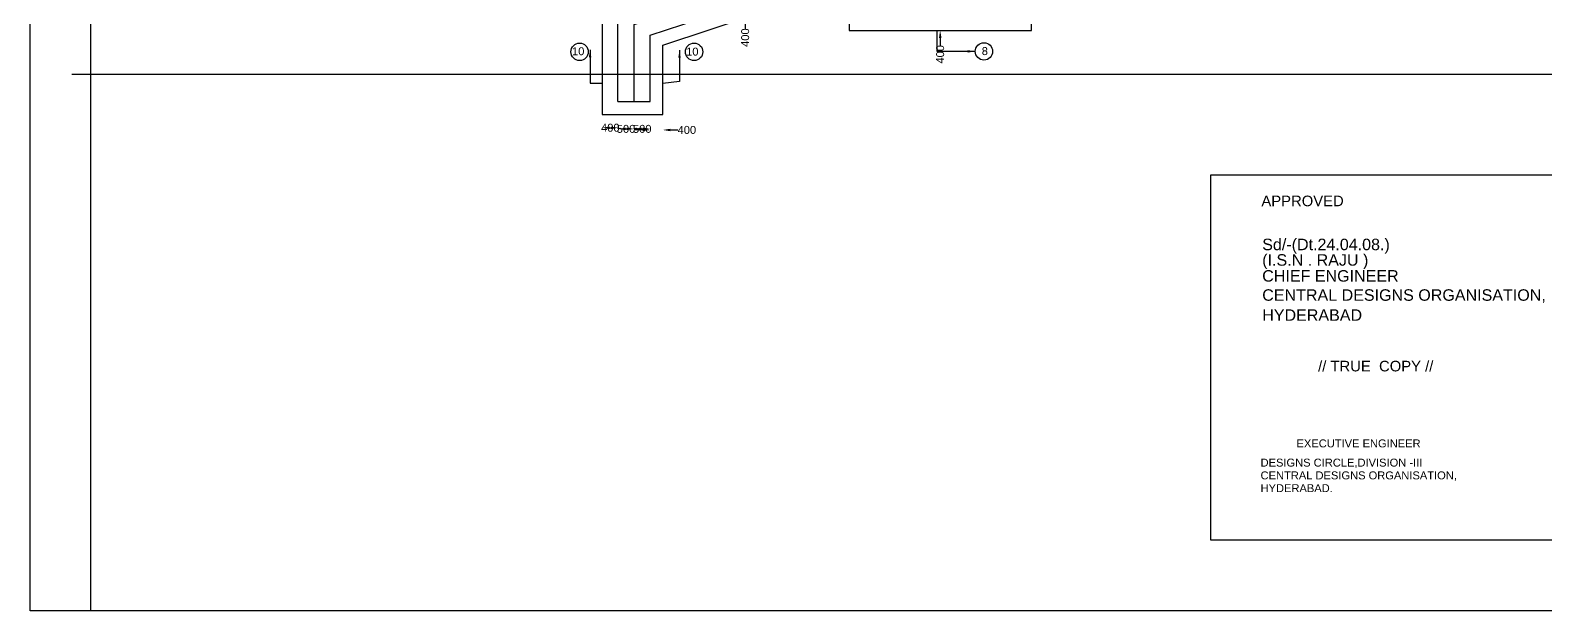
# Model space of a CAD drawing. Header units: millimetres. Extents: x 5124 to 2101635, y 2311 to 45636026.
# Drawn here: x 2058265 to 2075410, y 45607117 to 45613685 of the extents above; entities that cross this region are included whole.
import ezdxf

# ---------------------------------------------------------------- set-up
doc = ezdxf.new("R2010")
doc.units = ezdxf.units.MM
doc.header["$MEASUREMENT"] = 0
doc.header["$PDMODE"] = 32
doc.header["$PDSIZE"] = 140
doc.layers.add('DRAWING', color=2, linetype='Continuous')
doc.layers.add('TEXT', color=7, linetype='Continuous')
doc.styles.get("Standard").update_dxf_attribs({"font": 'arial.ttf', "height": 90})
doc.dimstyles.get("Standard").update_dxf_attribs({"dimtxt": 100, "dimasz": 85, "dimexe": 0.18, "dimexo": 0.0625, "dimgap": 0.09, "dimtad": 0, "dimdec": 0, "dimzin": 0, "dimdsep": 46, "dimtxsty": 'Standard', "dimcen": 0.09, "dimse1": 1, "dimse2": 1, "dimadec": 0, "dimazin": 0, "dimtfac": 1, "dimtdec": 0, "dimtofl": 0, "dimtmove": 0, "dimatfit": 3, "dimfxl": 1, "dimtolj": 1, "dimtzin": 0, "dimarcsym": 0})

# ---------------------------------------------------------------- blocks, each defined once
blk = doc.blocks.new('*D132')
at = {"layer": 'Defpoints', "color": 0, "transparency": 16777216}
for p in [(2066310, 45613969), (2066308, 45613788), (2066353, 45613788)]:
    blk.add_point(p, dxfattribs=at)
at = {"layer": 'TEXT', "color": 0, "lineweight": -2, "transparency": 16777216}
for p, q in [((2066353, 45613884), (2066353, 45613873)), ((2066353, 45613788), (2066353, 45613703))]:
    blk.add_line(p, q, dxfattribs=at)
at = {"layer": 'TEXT', "color": 0, "transparency": 16777216}
for points in [[(2066338, 45613884), (2066367, 45613884), (2066353, 45613969)], [(2066338, 45613873), (2066367, 45613873), (2066353, 45613788)]]:
    blk.add_solid(points, dxfattribs=at)
at = {"layer": 'TEXT', "color": 0, "transparency": 16777216, "insert": (2066353, 45613602), "char_height": 90, "attachment_point": 5, "rotation": 90}
blk.add_mtext('\\A1;400', dxfattribs=at)
blk = doc.blocks.new('*D136')
at = {"layer": 'Defpoints', "color": 0, "transparency": 16777216}
for p in [(2068567, 45613831), (2068559, 45613684), (2068559, 45613684)]:
    blk.add_point(p, dxfattribs=at)
at = {"layer": 'TEXT', "color": 0, "lineweight": -2, "transparency": 16777216}
for p, q in [((2068559, 45613916), (2068559, 45614001)), ((2068559, 45613599), (2068559, 45613514))]:
    blk.add_line(p, q, dxfattribs=at)
at = {"layer": 'TEXT', "color": 0, "transparency": 16777216}
for points in [[(2068545, 45613916), (2068574, 45613916), (2068559, 45613831)], [(2068545, 45613599), (2068574, 45613599), (2068559, 45613684)]]:
    blk.add_solid(points, dxfattribs=at)
at = {"layer": 'TEXT', "color": 0, "transparency": 16777216, "insert": (2068559, 45613413), "char_height": 90, "attachment_point": 5, "rotation": 90}
blk.add_mtext('\\A1;400', dxfattribs=at)
blk = doc.blocks.new('*D148')
at = {"layer": 'Defpoints', "color": 0, "transparency": 16777216}
for p in [(2064736, 45612731), (2064918, 45612731), (2064918, 45612582)]:
    blk.add_point(p, dxfattribs=at)
at = {"layer": 'TEXT', "color": 0, "lineweight": -2, "transparency": 16777216}
blk.add_line((2064821, 45612582), (2064833, 45612582), dxfattribs=at)
at = {"layer": 'TEXT', "color": 0, "transparency": 16777216}
for points in [[(2064821, 45612596), (2064821, 45612567), (2064736, 45612582)], [(2064833, 45612596), (2064833, 45612567), (2064918, 45612582)]]:
    blk.add_solid(points, dxfattribs=at)
at = {"layer": 'TEXT', "color": 0, "transparency": 16777216, "insert": (2064827, 45612582), "char_height": 90, "attachment_point": 5}
blk.add_mtext('\\A1;400', dxfattribs=at)
blk = doc.blocks.new('*D149')
at = {"layer": 'Defpoints', "color": 0, "transparency": 16777216}
for p in [(2064914, 45612879), (2065096, 45612879), (2065096, 45612569)]:
    blk.add_point(p, dxfattribs=at)
at = {"layer": 'TEXT', "color": 0, "lineweight": -2, "transparency": 16777216}
blk.add_line((2064999, 45612569), (2065011, 45612569), dxfattribs=at)
at = {"layer": 'TEXT', "color": 0, "transparency": 16777216}
for points in [[(2064999, 45612583), (2064999, 45612555), (2064914, 45612569)], [(2065011, 45612583), (2065011, 45612555), (2065096, 45612569)]]:
    blk.add_solid(points, dxfattribs=at)
at = {"layer": 'TEXT', "color": 0, "transparency": 16777216, "insert": (2065005, 45612569), "char_height": 90, "attachment_point": 5}
blk.add_mtext('\\A1;500', dxfattribs=at)
blk = doc.blocks.new('*D150')
at = {"layer": 'Defpoints', "color": 0, "transparency": 16777216}
for p in [(2065096, 45612879), (2065279, 45612879), (2065279, 45612569)]:
    blk.add_point(p, dxfattribs=at)
at = {"layer": 'TEXT', "color": 0, "lineweight": -2, "transparency": 16777216}
blk.add_line((2065181, 45612569), (2065194, 45612569), dxfattribs=at)
at = {"layer": 'TEXT', "color": 0, "transparency": 16777216}
for points in [[(2065181, 45612584), (2065181, 45612555), (2065096, 45612569)], [(2065194, 45612584), (2065194, 45612555), (2065279, 45612569)]]:
    blk.add_solid(points, dxfattribs=at)
at = {"layer": 'TEXT', "color": 0, "transparency": 16777216, "insert": (2065188, 45612569), "char_height": 90, "attachment_point": 5}
blk.add_mtext('\\A1;500', dxfattribs=at)
blk = doc.blocks.new('*D151')
at = {"layer": 'Defpoints', "color": 0, "transparency": 16777216}
for p in [(2065279, 45612879), (2065422, 45612879), (2065422, 45612557)]:
    blk.add_point(p, dxfattribs=at)
at = {"layer": 'TEXT', "color": 0, "lineweight": -2, "transparency": 16777216}
for p, q in [((2065194, 45612557), (2065109, 45612557)), ((2065507, 45612557), (2065592, 45612557))]:
    blk.add_line(p, q, dxfattribs=at)
at = {"layer": 'TEXT', "color": 0, "transparency": 16777216}
for points in [[(2065194, 45612571), (2065194, 45612543), (2065279, 45612557)], [(2065507, 45612571), (2065507, 45612543), (2065422, 45612557)]]:
    blk.add_solid(points, dxfattribs=at)
at = {"layer": 'TEXT', "color": 0, "transparency": 16777216, "insert": (2065693, 45612557), "char_height": 90, "attachment_point": 5}
blk.add_mtext('\\A1;400', dxfattribs=at)

msp = doc.modelspace()

# ---------------------------------------------------------------- linework, layer by layer
at = {"layer": 'DRAWING', "color": 0}
for points in [[(2064736, 45615665.2), (2064736, 45612730.7), (2065422.1, 45612730.7), (2065422.1, 45613518.2), (2067528.2, 45614219.6), (2067528.2, 45613684), (2069590.7, 45613684), (2069590.7, 45614246.5), (2072656.6, 45614246.5), (2072656.6, 45614399.2), (2073198.7, 45614399.2), (2073198.7, 45615665.2)], [(2064913.8, 45612878.8), (2064913.8, 45613883.1), (2067676.5, 45614793.3)], [(2065096.4, 45612878.8), (2065096.4, 45613751.7), (2067680.7, 45614608.9)], [(2064913.8, 45612878.8), (2065279, 45612878.8), (2065279, 45613631.2), (2067679.2, 45614418.1)], [(2058734.6, 45613189.9), (2097619.6, 45613189.9)]]:
    msp.add_lwpolyline(points, dxfattribs=at)
at = {"layer": 'TEXT', "color": 0}
for points in [[(2058264.7, 45636026), (2101430.4, 45636026), (2101430.4, 45607116.8), (2058264.7, 45607116.8)], [(2071621.7, 45612049.2), (2076333.8, 45612049.2), (2076333.8, 45607914.8), (2071621.7, 45607914.8)]]:
    msp.add_lwpolyline(points, close=True, dxfattribs=at)
at = {"layer": 'TEXT'}
msp.add_lwpolyline([(2095384.7, 45634433.7), (2058947.5, 45634433.7), (2058947.5, 45607116.8)], dxfattribs=at)
at = {"layer": 'TEXT', "color": 0}
for centre in [(2064479.8, 45613441.3), (2065775.3, 45613441.3), (2069054.4, 45613446.4)]:
    msp.add_circle(centre, 98.3, dxfattribs=at)

# ---------------------------------------------------------------- texts
for s, height, p in [('10', 90, (2064393.7, 45613402.8)), ('10', 90, (2065685, 45613398.6)), ('8', 90, (2069029.4, 45613404.8)), ('APPROVED ', 120, (2072193.4, 45611694)), ('Sd/-(Dt.24.04.08.)', 130, (2072202.7, 45611196.6)), ('(I.S.N . RAJU )', 130, (2072202.7, 45611021.2)), ('CHIEF ENGINEER ', 130, (2072202.7, 45610840.7)), ('CENTRAL DESIGNS ORGANISATION,', 130, (2072202.7, 45610624.1)), ('HYDERABAD ', 130, (2072202.7, 45610397.3)), ('// TRUE  COPY //', 120, (2072835.1, 45609824.8)), ('EXECUTIVE ENGINEER ', 90, (2072590.6, 45608965.1)), ('CENTRAL DESIGNS ORGANISATION,', 90, (2072183.9, 45608603)), ('DESIGNS CIRCLE,DIVISION -III', 90, (2072183.9, 45608747.6)), ('HYDERABAD.', 90, (2072183.9, 45608458.5))]:
    msp.add_text(s, height=height, dxfattribs=at).set_placement(p)

# ---------------------------------------------------------------- dimensions: what is measured, and where the dimension line sits
for base, p1, p2, picture, middle in [((2068559.4, 45613684), (2068567.4, 45613830.8), (2068559.4, 45613684), '*D136', (2068559.4, 45613412.8)), ((2066352.6, 45613787.7), (2066309.7, 45613969.1), (2066308.4, 45613787.7), '*D132', (2066352.6, 45613601.6))]:
    dim = msp.add_linear_dim(base=base, p1=p1, p2=p2, angle=90, text='400', dimstyle='Standard', dxfattribs=at)
    dim.commit()
    dim.dimension.update_dxf_attribs({"geometry": picture, "text_midpoint": middle})
for base, p1, p2, text, picture, middle in [((2065096.4, 45612569), (2064913.8, 45612878.8), (2065096.4, 45612878.8), '500', '*D149', (2065005.1, 45612569)), ((2065279, 45612569.4), (2065096.4, 45612878.8), (2065279, 45612878.8), '500', '*D150', (2065187.7, 45612569.4)), ((2064918.1, 45612581.6), (2064736, 45612730.7), (2064918.1, 45612730.7), '400', '*D148', (2064827, 45612581.6))]:
    dim = msp.add_linear_dim(base=base, p1=p1, p2=p2, text=text, dimstyle='Standard', dxfattribs=at)
    dim.commit()
    dim.dimension.update_dxf_attribs({"geometry": picture, "text_midpoint": middle, "dimtype": 160})
dim = msp.add_linear_dim(base=(2065422.1, 45612557.1), p1=(2065279, 45612878.8), p2=(2065422.1, 45612878.8), text='400', dimstyle='Standard', dxfattribs=at)
dim.commit()
dim.dimension.update_dxf_attribs({"geometry": '*D151', "text_midpoint": (2065693.3, 45612557.1)})

# ---------------------------------------------------------------- leaders
at = {"layer": 'TEXT'}
msp.add_leader([(2068956, 45613446.4), (2068526.5, 45613446.4), (2068526.5, 45613684)], dimstyle='Standard', override={"dimgap": 0.09, "dimtad": 0}, dxfattribs=at)
at = {"layer": 'TEXT', "color": 0}
for points in [[(2064598.2, 45613464.7), (2064598.2, 45613087), (2064736, 45613087)], [(2065609.7, 45613459.1), (2065609.7, 45613107.2), (2065422.1, 45613083.6)]]:
    msp.add_leader(points, dimstyle='Standard', override={"dimgap": 0.09, "dimtad": 0}, dxfattribs=at)

doc.saveas('drawing.dxf')
